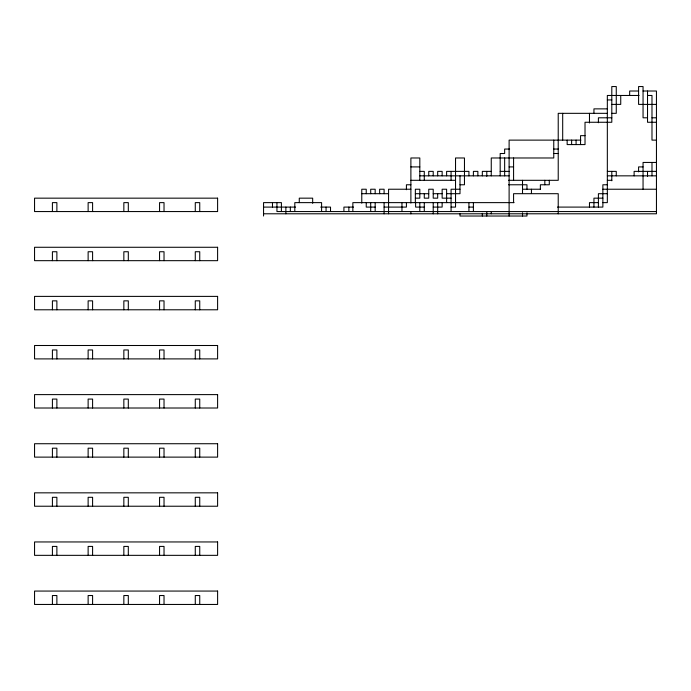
<?xml version="1.0" encoding="UTF-8"?>
<svg xmlns="http://www.w3.org/2000/svg" width="691" height="691" viewBox="0 0 691 691"><rect width="100%" height="100%" fill="white"/><g stroke="black" fill="none" stroke-linecap="round" stroke-linejoin="round"><path stroke-width="1.04" d="M638.588 91.013L629.665 91.013L629.665 95.47M643.053 91.013L656.45 91.013L656.45 213.787L263.556 213.787M639.089 95.47L607.337 95.47L607.337 202.627L602.872 202.627M647.519 95.47L651.984 95.47L651.984 140.126L656.45 140.126M607.337 99.936L611.803 99.936M611.803 104.401L620.734 104.401L620.734 95.47M656.45 104.401L638.588 104.401L638.588 86.548L643.053 86.548L643.053 117.798L647.519 117.798M607.337 108.867L593.94 108.867L593.94 113.333M607.337 113.333L558.224 113.333L558.224 180.308L508.472 180.308M611.803 113.333L616.268 113.333L616.268 86.548L611.803 86.548L611.803 122.264L585.018 122.264L585.018 144.583L567.156 144.583L567.156 140.126M611.803 117.798L598.406 117.798L598.406 122.756M651.984 117.798L656.45 117.798M656.45 122.264L647.519 122.264L647.519 91.013M585.018 135.661L580.552 135.661L580.552 144.583M580.906 140.126L509.112 140.126L509.112 216.024M509.613 149.049L504.646 149.049L504.646 153.514L500.18 153.514L500.18 175.842M553.759 149.049L558.224 149.049M553.759 153.514L558.224 153.514M656.45 162.445L643.053 162.445L643.053 189.498M410.886 166.911L419.817 166.911M509.112 166.911L513.577 166.911M643.053 166.911L638.588 166.911L638.588 171.869M419.817 171.377L424.283 171.377L424.283 180.308M491.258 171.377L482.327 171.377L482.327 175.842M500.18 171.377L509.112 171.377M607.337 171.377L616.268 171.377L616.268 175.842M656.45 171.377L634.122 171.377L634.122 175.842M419.817 175.842L509.112 175.842M607.337 175.842L656.45 175.842M410.886 180.308L455.533 180.308M607.337 180.308L611.803 180.308M410.886 184.773L406.42 184.773L406.42 189.731M459.999 184.773L464.464 184.773L464.464 157.98L455.533 157.98L455.533 207.093L451.076 207.093M508.576 184.773L526.974 184.773L526.974 189.23M607.337 184.773L602.872 184.773L602.872 207.093L557.456 207.093M410.886 189.23L388.567 189.23L388.567 213.787M459.999 189.23L451.076 189.23L451.076 211.558M522.508 189.23L540.578 189.23M602.872 189.23L656.45 189.23M361.773 193.696L388.567 193.696M415.351 193.696L428.748 193.696M433.214 193.696L442.145 193.696M446.611 193.696L459.999 193.696L459.999 175.842M607.337 193.696L598.406 193.696L598.406 207.093M415.351 198.162L419.817 198.162L419.817 189.23L415.351 189.23L415.351 202.627M451.076 198.162L442.145 198.162L442.145 189.23L446.611 189.23L446.611 202.627M602.872 198.162L593.94 198.162L593.94 207.093M514.078 202.627L352.851 202.627L352.851 211.558M598.406 202.627L589.475 202.627L589.475 207.093M263.556 207.093L295.593 207.093M320.667 207.093L330.523 207.093L330.523 211.558M353.533 207.093L343.919 207.093L343.919 211.558M375.17 207.093L366.239 207.093L366.239 202.627M384.101 207.093L406.42 207.093L406.42 202.627M424.283 207.093L415.602 207.093L415.602 202.627M433.214 207.093L442.145 207.093L442.145 202.627M468.93 207.093L473.395 207.093M656.45 211.558L276.944 211.558L276.944 202.627M651.984 162.445L651.984 175.842M647.519 171.377L647.519 176.335M611.803 171.377L611.803 180.8M589.475 113.333L589.475 122.981M576.087 140.126L576.087 144.583M571.621 140.126L571.621 144.583M562.69 113.333L562.69 140.126M558.224 213.787L558.224 193.696L513.577 193.696L513.577 202.627M553.759 140.126L553.759 157.98L491.258 157.98L491.258 175.842M549.293 180.308L549.293 184.773L540.371 184.773L540.371 189.23M544.828 180.308L544.828 184.773M531.439 189.23L531.439 193.506M526.974 212.811L526.974 216.024L459.999 216.024L459.999 213.787M522.508 180.308L522.508 193.506M522.508 212.811L522.508 216.024M513.577 157.98L513.577 180.308M504.646 157.98L504.646 175.842M491.258 211.558L491.258 213.787M486.792 171.377L486.792 176.335M486.792 211.558L486.792 216.024M482.327 213.346L482.327 216.024M477.861 175.842L477.861 171.377L473.395 171.377L473.395 175.842M473.395 202.627L473.395 211.558M468.93 175.842L468.93 171.377L446.611 171.377L446.611 175.842M468.93 202.627L468.93 211.558M451.076 171.377L451.076 180.308M442.145 175.842L442.145 171.377L437.679 171.377L437.679 175.842M437.679 193.696L437.679 198.162L433.214 198.162L433.214 189.23L428.748 189.23L428.748 198.162L424.283 198.162L424.283 193.696M437.679 202.627L437.679 213.787M433.214 175.842L433.214 171.377L428.748 171.377L428.748 175.842M433.214 202.627L433.214 213.787M424.283 202.627L424.283 211.558M419.817 180.308L419.817 157.98L410.886 157.98L410.886 203.05M419.817 202.627L419.817 211.558M410.886 211.558L410.886 213.787M401.963 202.627L401.963 211.558M384.101 193.696L384.101 189.23L379.635 189.23L379.635 193.696M384.101 202.627L384.101 213.787M375.17 193.696L375.17 189.23L370.704 189.23L370.704 193.696M375.17 202.627L375.17 211.558M370.704 202.627L370.704 211.558M366.239 193.696L366.239 189.23L361.773 189.23L361.773 203.154M348.86 207.093L348.86 211.558M326.057 207.093L326.057 211.558M321.591 211.558L321.591 202.627L294.807 202.627L294.807 211.558M312.669 203.318L312.669 198.162L299.272 198.162L299.272 202.627M290.341 207.093L290.341 211.558M285.875 207.093L285.875 213.787M281.41 211.558L281.41 202.627L263.556 202.627L263.556 216.024M272.479 202.627L272.479 207.093M199.742 211.558L199.742 202.627L195.277 202.627L195.277 211.558M199.742 260.671L199.742 251.74L195.277 251.74L195.277 260.671M199.742 309.784L199.742 300.853L195.277 300.853L195.277 309.784M199.742 358.897L199.742 349.966L195.277 349.966L195.277 358.897M199.742 408.01L199.742 399.078L195.277 399.078L195.277 408.01M199.742 457.122L199.742 448.191L195.277 448.191L195.277 457.122M199.742 506.227L199.742 497.304L195.277 497.304L195.277 506.227M199.742 555.339L199.742 546.417L195.277 546.417L195.277 555.339M199.742 604.452L199.742 595.53L195.277 595.53L195.277 604.452M164.026 211.558L164.026 202.627L159.561 202.627L159.561 211.558M164.026 260.671L164.026 251.74L159.561 251.74L159.561 260.671M164.026 309.784L164.026 300.853L159.561 300.853L159.561 309.784M164.026 358.897L164.026 349.966L159.561 349.966L159.561 358.897M164.026 408.01L164.026 399.078L159.561 399.078L159.561 408.01M164.026 457.122L164.026 448.191L159.561 448.191L159.561 457.122M164.026 506.227L164.026 497.304L159.561 497.304L159.561 506.227M164.026 555.339L164.026 546.417L159.561 546.417L159.561 555.339M164.026 604.452L164.026 595.53L159.561 595.53L159.561 604.452M128.31 211.558L128.31 202.627L123.844 202.627L123.844 211.558M128.31 260.671L128.31 251.74L123.844 251.74L123.844 260.671M128.31 309.784L128.31 300.853L123.844 300.853L123.844 309.784M128.31 358.897L128.31 349.966L123.844 349.966L123.844 358.897M128.31 408.01L128.31 399.078L123.844 399.078L123.844 408.01M128.31 457.122L128.31 448.191L123.844 448.191L123.844 457.122M128.31 506.227L128.31 497.304L123.844 497.304L123.844 506.227M128.31 555.339L128.31 546.417L123.844 546.417L123.844 555.339M128.31 604.452L128.31 595.53L123.844 595.53L123.844 604.452M92.594 211.558L92.594 202.627L88.128 202.627L88.128 211.558M92.594 260.671L92.594 251.74L88.128 251.74L88.128 260.671M92.594 309.784L92.594 300.853L88.128 300.853L88.128 309.784M92.594 358.897L92.594 349.966L88.128 349.966L88.128 358.897M92.594 408.01L92.594 399.078L88.128 399.078L88.128 408.01M92.594 457.122L92.594 448.191L88.128 448.191L88.128 457.122M92.594 506.227L92.594 497.304L88.128 497.304L88.128 506.227M92.594 555.339L92.594 546.417L88.128 546.417L88.128 555.339M92.594 604.452L92.594 595.53L88.128 595.53L88.128 604.452M56.878 211.558L56.878 202.627L52.412 202.627L52.412 211.558M56.878 260.671L56.878 251.74L52.412 251.74L52.412 260.671M56.878 309.784L56.878 300.853L52.412 300.853L52.412 309.784M56.878 358.897L56.878 349.966L52.412 349.966L52.412 358.897M56.878 408.01L56.878 399.078L52.412 399.078L52.412 408.01M56.878 457.122L56.878 448.191L52.412 448.191L52.412 457.122M56.878 506.227L56.878 497.304L52.412 497.304L52.412 506.227M56.878 555.339L56.878 546.417L52.412 546.417L52.412 555.339M56.878 604.452L56.878 595.53L52.412 595.53L52.412 604.452M217.605 198.162L34.55 198.162L34.55 211.558L217.605 211.558L217.605 198.162M217.605 247.274L34.55 247.274L34.55 260.671L217.605 260.671L217.605 247.274M217.605 296.387L34.55 296.387L34.55 309.784L217.605 309.784L217.605 296.387M217.605 345.5L34.55 345.5L34.55 358.897L217.605 358.897L217.605 345.5M217.605 394.613L34.55 394.613L34.55 408.01L217.605 408.01L217.605 394.613M217.605 443.726L34.55 443.726L34.55 457.122L217.605 457.122L217.605 443.726M217.605 492.838L34.55 492.838L34.55 506.227L217.605 506.227L217.605 492.838M217.605 541.951L34.55 541.951L34.55 555.339L217.605 555.339L217.605 541.951M217.605 591.064L34.55 591.064L34.55 604.452L217.605 604.452L217.605 591.064"/></g></svg>
